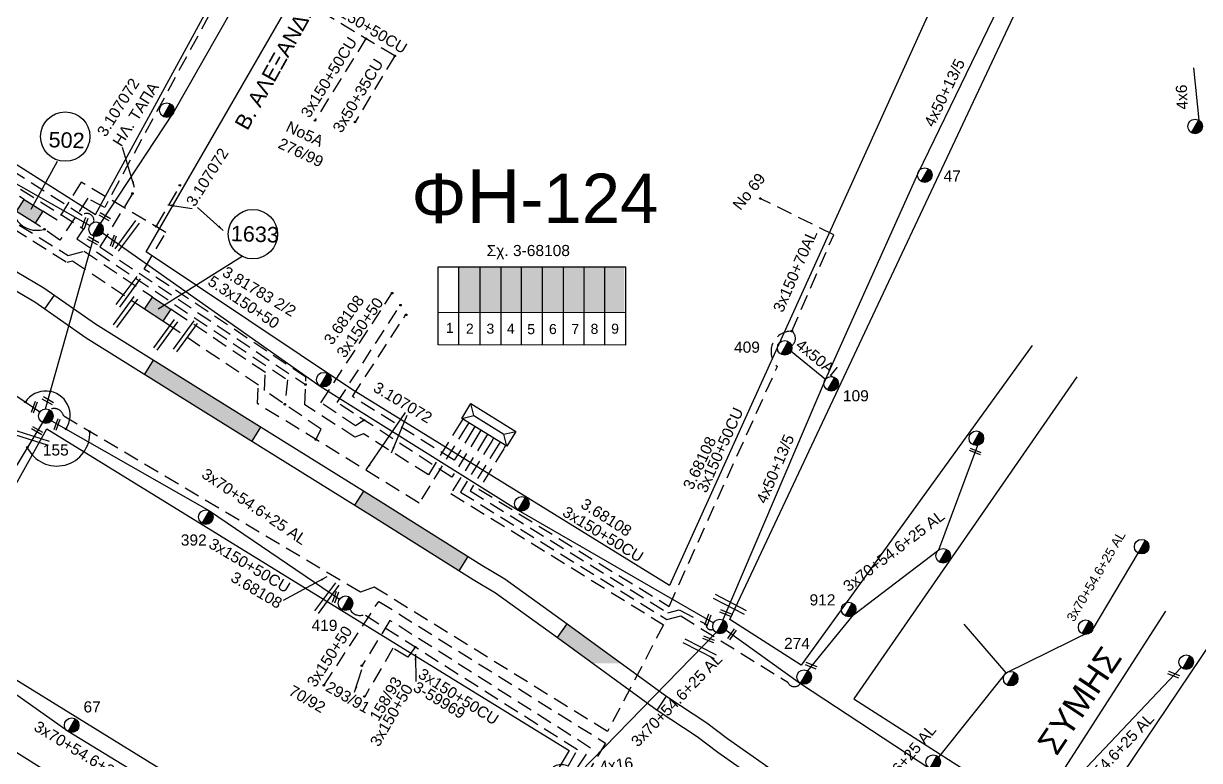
# Model space of a CAD drawing. Header units: millimetres. Extents: x 864 to 3062, y 833 to 2619.
# Drawn here: x 2112.5 to 2303, y 1583.9 to 1703.3 of the extents above; entities that cross this region are included whole.
import ezdxf
from ezdxf.enums import TextEntityAlignment as Align

# ---------------------------------------------------------------- set-up
doc = ezdxf.new("R2010")
doc.units = ezdxf.units.MM
doc.linetypes.add('DASHED', pattern=[19.05, 12.7, -6.35])
for name, color, linetype, lineweight in [('3x150+50', 7, 'Continuous', 30), ('3x150+50CU', 7, 'Continuous', 30), ('3x150+70', 7, 'Continuous', 30), ('3x150+70AL', 7, 'DASHED', 30), ('3x150AL+50CU', 7, 'Continuous', 30), ('3x70+54.6+25 AL', 7, 'SYN_LINE', 30), ('3x95+35CUXLPE', 7, 'Continuous', 30), ('4x50+13_5', 7, 'Continuous', 30), ('4x50+16', 7, 'Continuous', 30), ('4x50AL', 7, 'Continuous', 30), ('4x6', 7, 'SYN_LINE', 30), ('text διευθύνσεων', 250, 'Continuous', 30), ('Υπόβαθρο ΔΕΗ', 7, 'Continuous', 30)]:
    doc.layers.add(name, color=color, linetype=linetype, lineweight=lineweight)
for name, color, linetype in [('3x50+35CU', 7, 'Continuous'), ('Link Box 4 Διευθύνσεων', 7, 'Continuous'), ('Pillar OTE', 7, 'Continuous'), ('TEXT ΚΑΛΩΔΙΩΝ', 7, 'Continuous'), ('Άγνωστα', 7, 'Continuous'), ('Επιγραφές - Σχήματα', 7, 'Continuous'), ('Καλώδια ΧΤ   3x150AL+50CU', 7, 'DASHED'), ('Μηχανική τομή', 7, 'Continuous'), ('Στύλος ΦΜ', 7, 'Continuous'), ('Στύλος ΦΜ @ 1', 7, 'Continuous'), ('Συνδέσεις', 7, 'Continuous'), ('Τομή', 7, 'Continuous'), ('Υποσταθμός πόλεως', 7, 'Continuous')]:
    doc.layers.add(name, color=color, linetype=linetype)
doc.styles.add('arial', font='arial.ttf')
doc.styles.get("Standard").update_dxf_attribs({"font": 'arial.ttf'})
doc.linetypes.add('SYN_LINE', pattern='A,0.5,-0.0001,["/\\/\\/\\/",Standard,S=0.1,R=0,X=0,Y=-0.05],-0.25', length=0.7501)
doc.dimstyles.new('ISO-25', dxfattribs={"dimtxt": 2.5, "dimasz": 2.5, "dimexe": 1.25, "dimexo": 0.625, "dimtad": 1, "dimtxsty": 'Standard', "dimcen": 2.5, "dimadec": 0, "dimazin": 0, "dimtfac": 1, "dimtmove": 0, "dimatfit": 3, "dimfxl": 1, "dimarcsym": 0})

# ---------------------------------------------------------------- blocks, each defined once
blk = doc.blocks.new('ΥΠΑΡΧΩΝ ΤΣΙΜΕΝΤΕΝΙΟΣ ΣΤΥΛΟΣ')
at = {"layer": 'Στύλος ΦΜ'}
blk.add_hatch(color=7, dxfattribs=at).paths.add_polyline_path([(-1.29, -2.28, 0.574793), (2.62, 0, 0.268822), (1.3, 2.27)])
at = {"layer": 'Στύλος ΦΜ', "color": 7}
blk.add_line((-1.29, -2.28), (1.3, 2.27), dxfattribs=at)
blk.add_circle((0, 0), 2.62, dxfattribs=at)
at = {"layer": 'Στύλος ΦΜ', "flags": 4}
for tag, p in [('ΑΡΙΘΜΟΣ', (-4.68, 8.05)), ('ΤΥΠΟΣ', (-4.91, 3.03))]:
    blk.add_attdef(tag, p, '', height=4, dxfattribs=at)
blk = doc.blocks.new('LINK BOX 4 ΑΝΑΧΩΡΗΣΕΩΝ')
at = {"layer": 'Link Box 4 Διευθύνσεων', "ltscale": 40}
blk.add_hatch(color=256, dxfattribs=at).paths.add_polyline_path([(-3.54, 0), (-3.54, -4.67), (3.54, -4.67), (3.54, 0)])
for p, q in [((-3.54, 0), (-5.33, 0)), ((5.33, 0), (3.54, 0)), ((-3.54, -4.67), (-5.33, -4.67)), ((5.33, -4.67), (3.54, -4.67))]:
    blk.add_line(p, q, dxfattribs=at)
blk.add_lwpolyline([(-3.54, -4.67), (-3.54, 0), (3.54, 0), (3.54, -4.67)], close=True, dxfattribs=at)
blk = doc.blocks.new('ΥΠΟΣΤΑΘΜΟΣ ΠΟΛΕΩΣ 8 ΑΝΑΧΩΡΗΣΕΩΝ')
at = {"layer": 'Υποσταθμός πόλεως', "linetype": 'Continuous', "ltscale": 40}
for p, q in [((-8.18, -2.82), (-8.18, -4)), ((-5.9, -2.82), (-5.9, -4)), ((-3.55, -2.82), (-3.55, -4)), ((-1.28, -2.82), (-1.28, -4)), ((1.23, -2.82), (1.23, -4)), ((3.56, -2.82), (3.56, -4)), ((6.03, -2.82), (6.03, -4)), ((8.16, -2.82), (8.16, -4))]:
    blk.add_line(p, q, dxfattribs=at)
blk.add_lwpolyline([(-8.57, 2.82), (8.57, 2.82), (8.57, -2.82), (-8.57, -2.82)], close=True, dxfattribs=at)
for points in [[(-5.75, 0), (-8.57, 2.82)], [(5.75, 0), (8.57, 2.82)], [(-8.57, -2.82), (-5.75, 0)], [(-5.75, 0), (5.75, 0)], [(8.57, -2.82), (5.75, 0)]]:
    blk.add_lwpolyline(points, dxfattribs=at)
at = {"layer": 'Υποσταθμός πόλεως', "linetype": 'SYN_LINE', "ltscale": 40, "flags": 1}
for tag, p in [('ΜΕΤΑΣΧΗΜΑΤΙΣΜΟΣ', (9.59, 1.44)), ('ΙΣΧΥΣ', (9.57, -1.35)), ('ΑΡΙΘΜΟΣ', (9.69, -4.07))]:
    blk.add_attdef(tag, p, '', height=1.8, dxfattribs=at)
blk = doc.blocks.new('ΜΗΧΑΝΙΚΗ ΤΟΜΗ')
at = {"layer": 'Μηχανική τομή', "ltscale": 40}
for p, q in [((-1.89, 0.78), (5.69, 0.78)), ((-1.89, -0.77), (5.69, -0.77))]:
    blk.add_line(p, q, dxfattribs=at)
blk = doc.blocks.new('ΤΟΜΗ')
at = {"layer": 'Τομή', "ltscale": 40}
for p, q in [((-5.68, 0), (17.06, 0)), ((-5.68, -2.77), (17.06, -2.77))]:
    blk.add_line(p, q, dxfattribs=at)
blk = doc.blocks.new('_ΣΥΝΔΕΣΗ')
at = {"layer": 'Συνδέσεις', "linetype": 'SYN_LINE', "ltscale": 40}
blk.add_hatch(color=256, dxfattribs=at).paths.add_polyline_path([(0.5, -0.01, 1), (-0.5, -0.01, 1)])
at = {"layer": 'Συνδέσεις'}
blk.add_circle((0, -0.01), 0.5, dxfattribs=at)

msp = doc.modelspace()

# ---------------------------------------------------------------- hatches: boundary and pattern name
at = {"layer": 'Καλώδια ΧΤ   3x150AL+50CU', "linetype": 'DASHED', "lineweight": -3, "ltscale": 0.2}
h = msp.add_hatch(color=5, dxfattribs=at)
h.dxf.hatch_style = 1
h.paths.add_polyline_path([(2186.46, 1663.87), (2183.02, 1663.87), (2183.02, 1656.51), (2186.46, 1656.51)])
h = msp.add_hatch(color=6, dxfattribs=at)
h.dxf.hatch_style = 1
h.paths.add_polyline_path([(2186.46, 1656.51), (2189.9, 1656.5), (2189.9, 1663.87), (2186.46, 1663.87)])
h = msp.add_hatch(color=173, dxfattribs=at)
h.dxf.hatch_style = 1
h.paths.add_polyline_path([(2193.14, 1663.87), (2189.84, 1663.87), (2189.84, 1656.51), (2193.14, 1656.5)])
h = msp.add_hatch(color=133, dxfattribs=at)
h.dxf.hatch_style = 1
h.paths.add_polyline_path([(2196.43, 1663.87), (2193.14, 1663.87), (2193.14, 1656.5), (2196.43, 1656.5)])
h = msp.add_hatch(color=85, dxfattribs=at)
h.dxf.hatch_style = 1
h.paths.add_polyline_path([(2199.82, 1663.87), (2196.52, 1663.87), (2196.52, 1656.5), (2199.82, 1656.5)])
h = msp.add_hatch(color=1, dxfattribs=at)
h.dxf.hatch_style = 1
h.paths.add_polyline_path([(2203.16, 1663.87), (2199.86, 1663.87), (2199.86, 1656.5), (2203.16, 1656.5)])
h = msp.add_hatch(color=2, dxfattribs=at)
h.dxf.hatch_style = 1
h.paths.add_polyline_path([(2206.54, 1663.87), (2203.25, 1663.87), (2203.25, 1656.5), (2206.54, 1656.5)])
h = msp.add_hatch(color=30, dxfattribs=at)
h.dxf.hatch_style = 1
h.paths.add_polyline_path([(2209.86, 1663.86), (2206.57, 1663.86), (2206.57, 1656.5), (2209.86, 1656.49)])
at = {"layer": 'Υπόβαθρο ΔΕΗ', "lineweight": -3}
h = msp.add_hatch(color=256, dxfattribs=at)
h.paths.add_polyline_path([(2065.88, 1690.69), (2064.48, 1688.37), (2073.88, 1682.72), (2082.09, 1677.75), (2083.17, 1680.26), (2075.28, 1685.04)])
h.paths.add_polyline_path([(2105.22, 1666.91), (2083.17, 1680.26), (2082.09, 1677.75), (2103.77, 1664.63), (2106.63, 1662.69), (2106.59, 1665.99)])
h.paths.add_polyline_path([(2133.56, 1648.76), (2132.13, 1646.47), (2141.6, 1640.55), (2149.52, 1635.62), (2150.95, 1637.92), (2143.03, 1642.85)])
h.paths.add_polyline_path([(2170.46, 1625.78), (2167.62, 1627.55), (2166.19, 1625.26), (2169.03, 1623.49), (2183.08, 1614.65), (2184.52, 1616.94)])
h.paths.add_polyline_path([(2200.58, 1606.04), (2200.57, 1606.04), (2198.99, 1603.85), (2204.78, 1599.64), (2209.38, 1599.64)])
h.paths.add_polyline_path([(2232.71, 1583.18), (2232.71, 1583.18), (2231.16, 1580.97), (2247.27, 1569.54), (2249.48, 1571.3)])

# ---------------------------------------------------------------- linework, layer by layer
at = {"layer": '3x150+50', "color": 173, "linetype": 'DASHED', "lineweight": -3, "ltscale": 0.2}
msp.add_lwpolyline([(2069.75, 1712.18), (2064.98, 1704.52), (2065.17, 1701.99), (2100.98, 1679.68), (2101.1, 1676.11), (2119.57, 1664.6), (2120.44, 1664.84), (2131.38, 1657.52)], dxfattribs=at)
at = {"layer": '3x150+50', "color": 27, "linetype": 'DASHED', "lineweight": -3, "ltscale": 0.2}
msp.add_lwpolyline([(2073.74, 1702.67), (2071.68, 1699.12), (2101.97, 1680.25), (2102.08, 1676.67), (2119.73, 1665.68), (2122.33, 1666.38), (2132.68, 1659.46)], dxfattribs=at)
at = {"layer": '3x150+50', "color": 30, "linetype": 'DASHED', "lineweight": -3, "ltscale": 0.2}
for points in [[(2110.62, 1673.28), (2106.99, 1675.58), (2108.81, 1678.47), (2122.19, 1670.02), (2121.15, 1668.38), (2155.26, 1645.55), (2154.84, 1641.58)], [(2159.86, 1635.9), (2160.73, 1637.57), (2151.52, 1643.84), (2151.68, 1646.74), (2137.11, 1656.49)], [(2184.32, 1638.1), (2176.62, 1625.61), (2150.4, 1641.7), (2150.56, 1644.68), (2135.81, 1654.55)]]:
    msp.add_lwpolyline(points, dxfattribs=at)
at = {"layer": '3x150+50', "color": 2, "linetype": 'DASHED', "lineweight": -3, "ltscale": 0.2}
for points in [[(2183.35, 1638.7), (2178.09, 1630.16), (2167.57, 1636.8), (2166.18, 1636.28), (2158.07, 1641.51), (2158.24, 1645.97), (2132.05, 1663.49), (2135.57, 1669.41), (2121.85, 1677.57), (2117.97, 1671.4), (2116.37, 1672.41)], [(2134.12, 1670.55), (2137.89, 1677.03)], [(2130.16, 1675.73), (2124.88, 1667.08), (2158.19, 1644.79)]]:
    msp.add_lwpolyline(points, dxfattribs=at)
at = {"layer": '3x150+50', "color": 6, "linetype": 'DASHED', "lineweight": -3, "ltscale": 0.2}
for points in [[(2167.67, 1639.04), (2166.31, 1638.09), (2160.68, 1641.86), (2172.23, 1659.65)], [(2163.31, 1641.88), (2173.57, 1657.66)], [(2186.29, 1636.89), (2181.91, 1629.78), (2163.31, 1641.88)]]:
    msp.add_lwpolyline(points, dxfattribs=at)
at = {"layer": '3x150+50', "color": 5, "linetype": 'DASHED', "lineweight": -3, "ltscale": 0.2}
for points in [[(2185.32, 1637.48), (2182.28, 1632.54), (2165.78, 1642.84), (2174.4, 1656.09)], [(2175.95, 1602.28), (2174.79, 1600.66), (2172.34, 1602.11), (2167.83, 1594.33)]]:
    msp.add_lwpolyline(points, dxfattribs=at)
at = {"layer": '3x150+50', "color": 30, "linetype": 'DASHED', "lineweight": -3, "ltscale": 0.2}
msp.add_lwpolyline([(2161.15, 1596.08), (2170.05, 1609.69), (2206.78, 1586.74), (2203.97, 1582.04, -0.210245), (2200.97, 1576.42), (2196.46, 1569.43, -0.330999), (2194.59, 1565.55), (2186.51, 1553.27), (2190.86, 1550.51), (2190.86, 1550.51, -0.555071), (2191.55, 1544.55), (2187.05, 1538.07, -0.644371), (2181.22, 1530.72)], format="xyb", dxfattribs=at)
at = {"layer": '3x150+50CU', "color": 151, "linetype": 'DASHED', "lineweight": -3, "ltscale": 0.2}
msp.add_lwpolyline([(2172.64, 1698.01), (2155.58, 1708.26), (2156.62, 1710, 0.571437), (2157.35, 1711.27, 934.920549)], format="xyb", dxfattribs=at)
msp.add_lwpolyline([(2167.98, 1700.81), (2159.71, 1687.55)], dxfattribs=at)
at = {"layer": '3x150+50CU', "color": 85, "linetype": 'DASHED', "lineweight": -3, "ltscale": 0.2}
for points in [[(2190.3, 1634.41), (2186.27, 1627.87), (2217.1, 1608.87), (2234.63, 1647.7, -0.680264), (2236.97, 1653.44)], [(2236.97, 1653.44, -0.5044), (2236.95, 1651.06, 0.658162)]]:
    msp.add_lwpolyline(points, format="xyb", dxfattribs=at)
at = {"layer": '3x150+50CU', "color": 133, "linetype": 'DASHED', "lineweight": -3, "ltscale": 0.2}
msp.add_lwpolyline([(2187.36, 1636.23), (2181.75, 1627.14), (2216.19, 1605.91), (2207.12, 1588.61), (2169.32, 1612), (2167.07, 1611.17), (2118.99, 1639.71, 0.491583), (2116.72, 1640.72, 99.399736)], format="xyb", dxfattribs=at)
at = {"layer": '3x150+50CU', "color": 173, "linetype": 'DASHED', "lineweight": -3, "ltscale": 0.2}
msp.add_lwpolyline([(2188.35, 1635.62), (2183.27, 1627.38), (2216.7, 1606.77), (2218.97, 1607.32), (2236.33, 1596.58, 0.601639), (2238.38, 1596.41, 37.763047)], format="xyb", dxfattribs=at)
at = {"layer": '3x150+50CU', "color": 1, "linetype": 'DASHED', "lineweight": -3, "ltscale": 0.2}
msp.add_lwpolyline([(2189.4, 1634.97), (2184.84, 1627.58), (2216.87, 1607.84), (2218.74, 1608.3), (2223.1, 1605.97, 0.604868), (2224.24, 1605.18, -82.968618)], format="xyb", dxfattribs=at)
at = {"layer": '3x150+50CU', "color": 5, "linetype": 'DASHED', "lineweight": -3, "ltscale": 0.2}
msp.add_lwpolyline([(2182.55, 1532.81, 0.652855), (2183.62, 1537.9), (2187.92, 1544.25), (2187.44, 1544.59), (2190.77, 1549.31), (2183.35, 1554.04), (2190.92, 1566.41, -0.544955), (2193.32, 1570.5), (2198.29, 1578.42, -0.928589), (2200.72, 1583.01), (2202.24, 1585.64), (2167.66, 1607.52, -0.38326), (2165.37, 1608.42, -10.643114)], format="xyb", dxfattribs=at)
at = {"layer": '3x150+70', "color": 2, "linetype": 'DASHED', "lineweight": -3, "ltscale": 0.2}
msp.add_lwpolyline([(2164.75, 1504.93, -0.279), (2169.61, 1519.02), (2165.6, 1521.8), (2181.51, 1546.48, 0.274788), (2184.9, 1552.44), (2193.73, 1566.59, 0.412945), (2195.48, 1569.83), (2200.34, 1577.8, 0.270309), (2202.28, 1582.84), (2204.37, 1585.94), (2171.87, 1606.61), (2167.31, 1599.25)], format="xyb", dxfattribs=at)
at = {"layer": '3x150+70AL', "color": 85, "lineweight": -3, "ltscale": 0.2}
msp.add_lwpolyline([(2236.97, 1653.44), (2243.76, 1669.06), (2231.87, 1674.92)], dxfattribs=at)
at = {"layer": '3x150AL+50CU', "color": 6, "linetype": 'DASHED', "lineweight": -3, "ltscale": 0.2}
msp.add_lwpolyline([(2071.81, 1710.91), (2067.54, 1704.05), (2105.98, 1679.52), (2107.31, 1681.62), (2121.98, 1672.23, -0.721027), (2123.89, 1671.08, -159.079876)], format="xyb", dxfattribs=at)
at = {"layer": '3x50+35CU', "color": 151, "linetype": 'DASHED', "lineweight": -3, "ltscale": 0.2}
msp.add_lwpolyline([(2172.64, 1698.01), (2166.21, 1687.3)], dxfattribs=at)
at = {"layer": '3x70+54.6+25 AL', "color": 151, "linetype": 'SYN_LINE', "lineweight": -3, "ltscale": 15}
msp.add_lwpolyline([(2076.98, 1699.93), (2104.08, 1681.4), (2123.22, 1670.54)], dxfattribs=at)
at = {"layer": '3x70+54.6+25 AL', "color": 6, "linetype": 'SYN_LINE', "lineweight": -3, "ltscale": 15}
for points in [[(2064.45, 1671.49), (2084.79, 1660.99), (2115.16, 1640.36)], [(2116.05, 1640.87), (2123.93, 1668.82)], [(2117.02, 1638.92), (2142.62, 1624.36), (2163.71, 1610.04)]]:
    msp.add_lwpolyline(points, dxfattribs=at)
at = {"layer": '3x70+54.6+25 AL', "color": 1, "linetype": 'SYN_LINE', "lineweight": -3, "ltscale": 15}
msp.add_lwpolyline([(2125.27, 1669.37), (2160.57, 1644.56), (2192.65, 1624.46), (2224.31, 1606.21)], dxfattribs=at)
at = {"layer": '3x70+54.6+25 AL', "color": 133, "linetype": 'SYN_LINE', "lineweight": -3, "ltscale": 15}
msp.add_lwpolyline([(2115.55, 1638.67), (2095.6, 1605.67), (2071.16, 1562.14), (2056.33, 1536.51), (2053.52, 1528.08)], dxfattribs=at)
at = {"layer": '3x70+54.6+25 AL', "color": 173, "linetype": 'SYN_LINE', "lineweight": -3, "ltscale": 15}
for points in [[(2239.55, 1598.45), (2246.99, 1607.51), (2260.77, 1618.01), (2267.11, 1634.96)], [(2260.77, 1584.44), (2271.69, 1598.09), (2285.63, 1604.95), (2293.07, 1617.51)], [(2226.35, 1605.04), (2238.38, 1596.41), (2259.31, 1582.63), (2275.46, 1573.17)], [(2277.09, 1574.73), (2300.07, 1598.99)]]:
    msp.add_lwpolyline(points, dxfattribs=at)
at = {"layer": '3x70+54.6+25 AL', "color": 27, "linetype": 'SYN_LINE', "lineweight": -3, "ltscale": 15}
for points in [[(2180.74, 1551.84), (2164.75, 1560.77), (2142.34, 1574.82), (2119.72, 1588.6), (2097.47, 1604.3)], [(2224.71, 1604.63), (2200.65, 1579.91), (2193.54, 1567.84), (2182.9, 1550.9)]]:
    msp.add_lwpolyline(points, dxfattribs=at)
at = {"layer": '3x70+54.6+25 AL', "color": 173, "linetype": 'SYN_LINE', "lineweight": -3, "ltscale": 10}
msp.add_lwpolyline([(2271.69, 1598.09), (2264.87, 1605.98)], dxfattribs=at)
at = {"layer": '3x95+35CUXLPE', "color": 5, "linetype": 'DASHED', "lineweight": -3, "ltscale": 0.2}
msp.add_lwpolyline([(2140.26, 1720.28), (2140.62, 1733.75), (2156.07, 1733.77, -0.666363), (2157.08, 1731.34), (2125.65, 1673.47), (2122.9, 1674.96), (2118.4, 1668.18), (2115.13, 1670.44)], format="xyb", dxfattribs=at)
at = {"layer": '4x50+13_5', "color": 85, "lineweight": -3, "ltscale": 0.2}
msp.add_lwpolyline([(2283.59, 1731.59), (2274.77, 1714.86), (2257.37, 1678.98), (2242.45, 1645.68), (2225.8, 1606.71)], dxfattribs=at)
at = {"layer": '4x50+16', "color": 151, "lineweight": -3, "ltscale": 0.2}
msp.add_lwpolyline([(2124.96, 1670.89), (2136.77, 1688.75), (2146.44, 1705.81), (2159.26, 1731.69)], dxfattribs=at)
at = {"layer": '4x50AL', "color": 85, "lineweight": -3, "ltscale": 0.2}
msp.add_lwpolyline([(2236.88, 1650.21), (2242.44, 1645.67)], dxfattribs=at)
at = {"layer": '4x6', "color": 5, "linetype": 'SYN_LINE', "lineweight": -3, "ltscale": 10}
msp.add_lwpolyline([(2302.04, 1696.07), (2302.89, 1687.62)], dxfattribs=at)
at = {"layer": 'Pillar OTE', "lineweight": -3, "ltscale": 40}
for points in [[(2179.69, 1651.23), (2179.69, 1663.87), (2210.02, 1663.87), (2210.02, 1651.2), (2179.69, 1651.23)], [(2183.02, 1651.23), (2183.02, 1663.87)], [(2186.46, 1651.22), (2186.46, 1663.87)], [(2189.9, 1651.22), (2189.9, 1663.87)], [(2193.19, 1651.22), (2193.2, 1663.87)], [(2196.58, 1651.21), (2196.58, 1663.87)], [(2199.98, 1651.21), (2199.98, 1663.87)], [(2203.31, 1651.21), (2203.31, 1663.87)], [(2206.7, 1651.2), (2206.7, 1663.87)], [(2179.69, 1656.51), (2210.02, 1656.48)]]:
    msp.add_lwpolyline(points, dxfattribs=at)
at = {"layer": 'Άγνωστα', "color": 7, "linetype": 'Continuous', "ltscale": 0.2}
msp.add_arc((2114.67, 1673.78), 4.01, 151.075, 286.1413, dxfattribs=at)
at = {"layer": 'Υπόβαθρο ΔΕΗ', "lineweight": -3}
for points in [[(1941.47, 1767.68), (1958.6, 1754.71), (1972.39, 1744.63), (2010.01, 1721.13), (2073.88, 1682.72), (2103.77, 1664.63), (2107, 1662.44), (2110.03, 1660.72), (2114.31, 1658.17), (2122.66, 1652.38), (2141.6, 1640.55), (2169.03, 1623.49), (2185.33, 1613.24), (2188.99, 1611.08), (2198.99, 1603.85), (2215.18, 1592.07), (2221.63, 1587.79), (2224.99, 1585.28), (2231.16, 1580.97), (2247.91, 1569.09), (2265.55, 1556.49), (2313.94, 1522.43)], [(1949.41, 1765.06), (1960.22, 1756.88), (1973.91, 1746.87), (2011.43, 1723.43), (2075.28, 1685.04), (2105.22, 1666.91), (2108.43, 1664.74), (2111.39, 1663.06), (2115.77, 1660.44), (2124.15, 1654.64), (2143.03, 1642.85), (2170.46, 1625.78), (2186.74, 1615.55), (2190.47, 1613.34), (2200.58, 1606.04), (2216.72, 1594.29), (2223.19, 1590), (2226.57, 1587.47), (2232.71, 1583.18), (2249.48, 1571.3), (2267.11, 1558.7), (2315.51, 1524.63)], [(2275.92, 1651.13), (2238.51, 1599.34), (2226.94, 1606.77), (2285.33, 1730.82), (2455.74, 1639.77), (2442.56, 1619.38)], [(2113.72, 1673.19), (2118.03, 1680.95)], [(2134.29, 1657.08), (2147.9, 1665.56)], [(2115.96, 1657.03), (2117.5, 1659.25)], [(2132.13, 1646.47), (2133.56, 1648.76)], [(2283.15, 1646.03), (2247.01, 1593.91), (2276.33, 1575.12), (2297.56, 1608.08)], [(2149.52, 1635.62), (2150.95, 1637.92)], [(2166.19, 1625.26), (2167.62, 1627.55)], [(2183.08, 1614.65), (2184.52, 1616.94)], [(2308.68, 1608.71), (2283.29, 1571.02), (2338, 1536.93), (2366.66, 1514.74), (2389.41, 1494.99), (2428.68, 1462.12), (2483, 1418.05), (2528.08, 1464.93)], [(2198.99, 1603.85), (2200.57, 1606.04)], [(2215.18, 1592.07), (2216.67, 1594.32)]]:
    msp.add_lwpolyline(points, dxfattribs=at)
for points in [[(2106.38, 1683.54), (2124.14, 1672.32), (2156.87, 1732.29), (2105.79, 1733.21), (2059.53, 1733.08), (2027.25, 1744.85), (2022.73, 1735.58)], [(2256.02, 1732.58), (2268.81, 1726.22), (2217.16, 1612.28), (2165.64, 1644.03), (2132.38, 1666.29), (2170.2, 1731.88)], [(2098.09, 1605.09), (2116.29, 1637.61), (2200.88, 1585.53), (2181.71, 1553.49)], [(2093.1, 1596.68), (2175.99, 1544.75), (2161.99, 1520.54), (2076.43, 1567.92)]]:
    msp.add_lwpolyline(points, close=True, dxfattribs=at)
for centre in [(2119.26, 1684.95), (2149.66, 1669.15)]:
    msp.add_circle(centre, 4, dxfattribs=at)
for centre, radius, start, end in [((2116.1, 1639.8), 3.95, 325.9306, 146.7784), ((2117.91, 1636.93), 5.33, 205.6162, 2.9303)]:
    msp.add_arc(centre, radius, start, end, dxfattribs=at)

# ---------------------------------------------------------------- block references
at = {"layer": 'Link Box 4 Διευθύνσεων', "lineweight": -3, "xscale": 0.4999999999999999, "yscale": 0.4999999999999999, "zscale": 0.4999999999999999}
for p, rotation in [((2114.12, 1673.83), 327.7209038911092), ((2134.89, 1657.97), 326.2125104064002)]:
    msp.add_blockref('LINK BOX 4 ΑΝΑΧΩΡΗΣΕΩΝ', p, dxfattribs=dict(at, rotation=rotation))
at = {"layer": 'Μηχανική τομή', "lineweight": -3, "zscale": 0.4999999999999997}
for p, xscale, yscale, rotation in [((2122.29, 1670.48), 0.2499999999999996, 0.2499999999999996, 70.01646292515441), ((2126.07, 1671.72), 0.2499999999999463, 0.2499999999999463, 150.6550577237379), ((2126.92, 1667.62), 0.2499999999999996, 0.2499999999999996, 70.01646292515441), ((2124.17, 1667.83), 0.2499999999999463, 0.2499999999999463, 150.6550577237379), ((2116.87, 1641.92), 0.2499999999999463, 0.2499999999999463, 150.6550577237379), ((2114.12, 1640.7), 0.2499999999999996, 0.2499999999999996, 70.01646292515441), ((2117.79, 1637.91), 0.2499999999999996, 0.2499999999999996, 70.01646292515441), ((2115.14, 1637.08), 0.2499999999999463, 0.2499999999999463, 150.6550577237379), ((2267.16, 1633.75), 0.2499999999999996, 0.2499999999999996, 158.2397746484451), ((2162.92, 1609.94), 0.2499999999999996, 0.2499999999999996, 70.01646292515441), ((2226.7, 1607.6), 0.2499999999999996, 0.2499999999999996, 158.2397746484451), ((2223.25, 1606.25), 0.2499999999999996, 0.2499999999999996, 70.01646292515441), ((2227.06, 1603.94), 0.2499999999999996, 0.2499999999999996, 55.70816183242791), ((2223.95, 1603.33), 0.2499999999999996, 0.2499999999999996, 158.2397746484451), ((2240.57, 1599.08), 0.2499999999999996, 0.2499999999999996, 158.2397746484451), ((2299.3, 1597.63), 0.2499999999999996, 0.2499999999999996, 158.2397746484451)]:
    msp.add_blockref('ΜΗΧΑΝΙΚΗ ΤΟΜΗ', p, dxfattribs=dict(at, xscale=xscale, yscale=yscale, rotation=rotation))
at = {"layer": 'Στύλος ΦΜ @ 1', "lineweight": -3, "ltscale": 40, "xscale": 0.4499999999998181, "yscale": 0.4499999999998181, "zscale": 0.4499999999998181}
for p in [(2135.7, 1689.24), (2302.31, 1686.6), (2124.25, 1669.95), (2161.15, 1645.58), (2266.87, 1636.11), (2193.23, 1625.49), (2293.65, 1618.54), (2261.48, 1617.07), (2225.33, 1605.63), (2284.58, 1605.5), (2300.88, 1599.84), (2272.43, 1597.17), (2259.89, 1583.66)]:
    msp.add_blockref('ΥΠΑΡΧΩΝ ΤΣΙΜΕΝΤΕΝΙΟΣ ΣΤΥΛΟΣ', p, dxfattribs=at)
at = {"layer": 'Στύλος ΦΜ @ 1', "lineweight": -3, "ltscale": 40}
ref = msp.add_blockref('ΥΠΑΡΧΩΝ ΤΣΙΜΕΝΤΕΝΙΟΣ ΣΤΥΛΟΣ', (2258.52, 1678.72), dxfattribs=dict(at, xscale=0.4499999999997069, yscale=0.4499999999997069, zscale=0.4499999999997069))
ref.add_attrib('ΤΥΠΟΣ', '47', (2261.56, 1677.67), dxfattribs={"layer": 'Στύλος ΦΜ', "height": 1.8, "rotation": 360, "flags": 4})
ref = msp.add_blockref('ΥΠΑΡΧΩΝ ΤΣΙΜΕΝΤΕΝΙΟΣ ΣΤΥΛΟΣ', (2235.82, 1650.73), dxfattribs=dict(at, xscale=0.4499999999998778, yscale=0.4499999999998778, zscale=0.4499999999998778))
ref.add_attrib('ΤΥΠΟΣ', '409', (2227.61, 1649.95), dxfattribs={"layer": 'Στύλος ΦΜ', "height": 1.8, "flags": 4})
ref = msp.add_blockref('ΥΠΑΡΧΩΝ ΤΣΙΜΕΝΤΕΝΙΟΣ ΣΤΥΛΟΣ', (2243.35, 1644.93), dxfattribs=dict(at, xscale=0.4499999999998181, yscale=0.4499999999998181, zscale=0.4499999999998181))
ref.add_attrib('ΤΥΠΟΣ', '109', (2245.25, 1642.08), dxfattribs={"layer": 'Στύλος ΦΜ', "height": 1.8, "flags": 4})
ref = msp.add_blockref('ΥΠΑΡΧΩΝ ΤΣΙΜΕΝΤΕΝΙΟΣ ΣΤΥΛΟΣ', (2116.13, 1639.69), dxfattribs=dict(at, xscale=0.4499999999998181, yscale=0.4499999999998181, zscale=0.4499999999998181))
ref.add_attrib('ΤΥΠΟΣ', '155', (2115.63, 1633.3), dxfattribs={"layer": 'Στύλος ΦΜ', "height": 1.8, "flags": 4})
ref = msp.add_blockref('ΥΠΑΡΧΩΝ ΤΣΙΜΕΝΤΕΝΙΟΣ ΣΤΥΛΟΣ', (2142.04, 1623.33), dxfattribs=dict(at, xscale=0.4499999999998181, yscale=0.4499999999998181, zscale=0.4499999999998181))
ref.add_attrib('ΤΥΠΟΣ', '392', (2137.98, 1618.72), dxfattribs={"layer": 'Στύλος ΦΜ', "height": 1.8, "flags": 4})
ref = msp.add_blockref('ΥΠΑΡΧΩΝ ΤΣΙΜΕΝΤΕΝΙΟΣ ΣΤΥΛΟΣ', (2164.68, 1609.38), dxfattribs=dict(at, xscale=0.449999999999818, yscale=0.449999999999818, zscale=0.449999999999818))
ref.add_attrib('ΤΥΠΟΣ', '419', (2159.16, 1604.9), dxfattribs={"layer": 'Στύλος ΦΜ', "height": 1.8, "flags": 4})
ref = msp.add_blockref('ΥΠΑΡΧΩΝ ΤΣΙΜΕΝΤΕΝΙΟΣ ΣΤΥΛΟΣ', (2246.19, 1608.37), dxfattribs=dict(at, xscale=0.4499999999997768, yscale=0.4499999999997768, zscale=0.4499999999997768))
ref.add_attrib('ΤΥΠΟΣ', '912', (2239.85, 1609.03), dxfattribs={"layer": 'Στύλος ΦΜ', "height": 1.8, "rotation": 360, "flags": 4})
ref = msp.add_blockref('ΥΠΑΡΧΩΝ ΤΣΙΜΕΝΤΕΝΙΟΣ ΣΤΥΛΟΣ', (2238.96, 1597.43), dxfattribs=dict(at, xscale=0.4499999999998181, yscale=0.4499999999998181, zscale=0.4499999999998181))
ref.add_attrib('ΤΥΠΟΣ', '274', (2235.71, 1601.98), dxfattribs={"layer": 'Στύλος ΦΜ', "height": 1.8, "flags": 4})
ref = msp.add_blockref('ΥΠΑΡΧΩΝ ΤΣΙΜΕΝΤΕΝΙΟΣ ΣΤΥΛΟΣ', (2120.3, 1589.62), dxfattribs=dict(at, xscale=0.449999999999818, yscale=0.449999999999818, zscale=0.449999999999818))
ref.add_attrib('ΤΥΠΟΣ', '67', (2122.22, 1591.7), dxfattribs={"layer": 'Στύλος ΦΜ', "height": 1.8, "flags": 4})
at = {"layer": 'Συνδέσεις', "lineweight": -3, "xscale": 0.25, "yscale": 0.25, "zscale": 0.25}
for p in [(2167.98, 1700.82), (2172.65, 1698.02), (2159.71, 1687.56), (2166.21, 1687.3), (2137.83, 1677.05), (2130.16, 1675.73), (2231.87, 1674.92), (2115.9, 1669.95), (2133.99, 1670.41), (2172.23, 1659.6), (2173.57, 1657.66), (2174.5, 1656.09), (2236.97, 1653.44), (2158.19, 1644.8), (2116.84, 1643.68), (2112.8, 1641.96), (2154.84, 1641.58), (2167.67, 1639.04), (2119.37, 1637.59), (2123.23, 1637.2), (2113.11, 1634.63), (2159.86, 1635.9), (2175.95, 1602.28), (2167.31, 1599.26), (2161.15, 1596.09), (2167.73, 1594.28)]:
    msp.add_blockref('_ΣΥΝΔΕΣΗ', p, dxfattribs=at)
at = {"layer": 'Τομή', "lineweight": -3}
for p, xscale, yscale, zscale, rotation in [((2128.19, 1667.93), 0.2499999999999996, 0.2499999999999996, 0.2499999999999996, 53.64867218581642), ((2128.37, 1658.88), 0.2499999999999996, 0.2499999999999996, 0.2499999999999996, 53.64867218581642), ((2127.92, 1655.61), 0.2499999999999996, 0.2499999999999996, 0.2499999999999996, 53.64867218581642), ((2134.44, 1651.91), 0.2499999999999996, 0.2499999999999996, 0.2499999999999996, 53.64867218581642), ((2137.62, 1651.67), 0.2499999999999996, 0.2499999999999996, 0.2499999999999996, 53.64867218581642), ((2115.17, 1635.36), 0.2499999999999996, 0.2499999999999996, 0.2499999999999996, 162.5380545202512), ((2160.56, 1609.27), 0.2499999999999996, 0.2499999999999996, 0.2499999999999996, 53.64867218581642), ((2225.8, 1610.19), 0.2499999999999996, 0.2499999999999996, 0.2499999999999996, 332.6802224764855), ((2220.92, 1602.98), 0.2499999999999995, 0.2499999999999995, 0.2499999999999995, 332.6802224764855)]:
    msp.add_blockref('ΤΟΜΗ', p, dxfattribs=dict(at, xscale=xscale, yscale=yscale, zscale=zscale, rotation=rotation))
at = {"layer": 'Υποσταθμός πόλεως', "lineweight": -3, "xscale": 0.5, "yscale": 0.5, "zscale": 0.5, "rotation": 328.347698111161}
msp.add_blockref('ΥΠΟΣΤΑΘΜΟΣ ΠΟΛΕΩΣ 8 ΑΝΑΧΩΡΗΣΕΩΝ', (2187.88, 1638.26), dxfattribs=at)

# ---------------------------------------------------------------- texts
at = {"lineweight": -3, "ltscale": 30, "char_height": 1.63, "width": 11.2573, "attachment_point": 1}
for s, insert in [('1', (2180.94, 1654.79)), ('2', (2184.17, 1654.66)), ('3', (2187.5, 1654.66)), ('4', (2190.81, 1654.66)), ('5', (2194.11, 1654.58)), ('6', (2197.63, 1654.6)), ('7', (2201.26, 1654.6)), ('8', (2204.37, 1654.63)), ('9', (2207.7, 1654.66))]:
    msp.add_mtext(s, dxfattribs=dict(at, insert=insert))
at = {"layer": 'text διευθύνσεων', "color": 7, "lineweight": -3}
for s, height, rotation, p in [('Β. ΑΛΕΞΑΝΔΡΟΥ', 2.5, 60.8341, (2154.52, 1698.66)), ('ΣΥΜΗΣ', 4, 56.2024, (2283.57, 1593.65))]:
    msp.add_text(s, height=height, rotation=rotation, dxfattribs=at).set_placement(p, align=Align.MIDDLE_CENTER)
at = {"layer": 'TEXT ΚΑΛΩΔΙΩΝ', "linetype": 'Continuous', "lineweight": -3, "ltscale": 0.2}
for s, height, rotation, p in [('3x150+50CU', 1.8, 329.0241, (2168.09, 1702.85)), ('3x150+50CU', 1.8, 58.0395, (2161.96, 1694.56)), ('3x50+35CU', 1.8, 59.0241, (2166.68, 1691.58)), ('4x50+13/5', 1.8, 64.1334, (2261.71, 1692.05)), ('4x6', 1.8, 92.4266, (2300.15, 1691.34)), ('3x150+70AL', 1.8, 66.4954, (2237.51, 1663.19)), ('5.3x150+50', 1.8, 326.2125, (2148.18, 1658.15)), ('3x150+50', 1.8, 55.0489, (2166.99, 1654.03)), ('4x50AL', 1.8, 320.7489, (2241.3, 1648.92)), ('3x150+50CU', 1.8, 65.6956, (2225.33, 1634.2)), ('4x50+13/5', 1.8, 66.8653, (2234.28, 1631.14)), ('3x70+54.6+25 AL', 1.8, 325.8216, (2149.9, 1625.06)), ('3x150+50CU', 1.8, 328.3477, (2206.4, 1620.56)), ('3x70+54.6+25 AL', 1.8, 37.3264, (2253.5, 1617.87)), ('3x150+50CU', 1.8, 329.3075, (2149.13, 1615.51)), ('3x70+54.6+25 AL', 1.5, 59.3717, (2286.25, 1613.76)), ('3x150+50', 1.8, 56.8044, (2162.06, 1600.77)), ('3x70+54.6+25 AL', 1.8, 45.7777, (2218.3, 1593.72)), ('3x150+50CU', 1.8, 327.6791, (2182.98, 1594.27)), ('158/93', 1.8, 59.6345, (2171.18, 1593.91)), ('3x150+50', 1.8, 59.6345, (2172.1, 1591.25)), ('3x70+54.6+25 AL', 1.8, 46.5406, (2288.33, 1583.97)), ('3x70+54.6+25 AL', 1.8, 328.6483, (2122.96, 1584.52)), ('3x70+54.6+25 AL', 1.8, 49.9828, (2253.42, 1581.77)), ('4x16', 1.8, 7.2868, (2208.53, 1583.25))]:
    msp.add_text(s, height=height, rotation=rotation, dxfattribs=at).set_placement(p, align=Align.MIDDLE_CENTER)
at = {"layer": 'Άγνωστα', "lineweight": -3, "ltscale": 40, "char_height": 1.8, "width": 27.758, "attachment_point": 1, "style": 'arial'}
for s, insert, rotation in [('3.107072\\PΗΛ. ΤΑΠΑ', (2124.28, 1685.73), 57.8524), ('No5A\\P276/99', (2155.62, 1687.54), 334.7856), ('3.107072', (2138.71, 1674.42), 57.8524), ('No 69', (2227.24, 1674), 51.435), ('3.81783 2/2', (2145.47, 1664.05), 329.1598), ('3.68108', (2161.01, 1652.12), 54.0744), ('3.107072', (2169.92, 1645.35), 329.1598), ('3.68108', (2219.26, 1628.38), 64.5296), ('3.68108', (2203.59, 1626.5), 327.3987), ('3.68108', (2146.82, 1614.62), 329.1568), ('293/91', (2162.18, 1596.85), 330.2877), ('3-59969', (2176.38, 1596.84), 329.1568), ('70/92', (2156.18, 1596.22), 330.2877)]:
    msp.add_mtext(s, dxfattribs=dict(at, insert=insert, rotation=rotation))
at = {"layer": 'Άγνωστα', "lineweight": -3, "char_height": 2.5, "width": 13.4112, "attachment_point": 1, "rotation": 358.1643}
for s, insert in [('502', (2116.61, 1685.73)), ('1633', (2146.14, 1670.53))]:
    msp.add_mtext(s, dxfattribs=dict(at, insert=insert))
at = {"layer": 'Άγνωστα', "lineweight": -3, "ltscale": 40, "insert": (2187.53, 1667.4), "char_height": 1.8, "width": 27.758, "attachment_point": 1, "style": 'arial'}
msp.add_mtext('Σχ. 3-68108', dxfattribs=at)
at = {"layer": 'Υπόβαθρο ΔΕΗ', "lineweight": -3, "insert": (2175.34, 1679.62), "char_height": 8, "width": 84.6573, "attachment_point": 1}
msp.add_mtext('Φ{\\H1.0833x;H}-124', dxfattribs=at)

# ---------------------------------------------------------------- leaders
at = {"layer": 'Επιγραφές - Σχήματα', "lineweight": -3, "ltscale": 40}
for points in [[(2130.5, 1676.72), (2128.51, 1683.19)], [(2135.9, 1673.9), (2139.81, 1673.3)], [(2144.86, 1669.76), (2140.71, 1673.49)], [(2168.03, 1631), (2174.4, 1640.29)], [(2172.1, 1633.73), (2174.68, 1639.86)], [(2161.63, 1613.64), (2154.57, 1609.85)], [(2176, 1601.12), (2176.04, 1596.7)], [(2166.14, 1594.96), (2167.32, 1598.63)]]:
    msp.add_leader(points, dimstyle='ISO-25', override={"dimasz": 1, "dimtad": 0}, dxfattribs=at)

doc.saveas('drawing.dxf')
